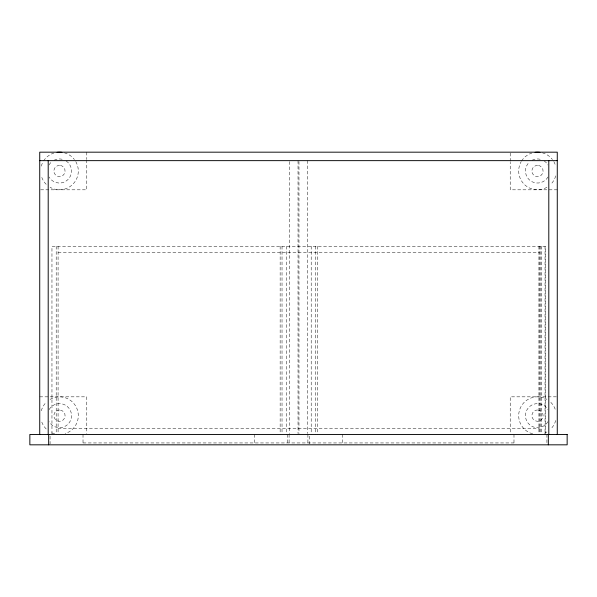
<?xml version="1.0" encoding="UTF-8"?>
<svg xmlns="http://www.w3.org/2000/svg" width="597" height="597" viewBox="0 0 597 597"><rect width="100%" height="100%" fill="white"/><g stroke="black" fill="none" stroke-linecap="round" stroke-linejoin="round"><path stroke-width="0.45" stroke-dasharray="2.98 2.24" d="M40.656 189.816L86.781 189.816L86.781 160.436M557.27 189.816L510.219 189.816L510.219 162.28M58.081 252.389L539.389 252.389M39.73 396.833L86.781 396.833L86.781 433.556M556.344 396.833L510.219 396.833L510.219 434.474M58.081 428.355L539.389 428.355M83.013 442.944L513.987 442.944M546.919 434.474L546.919 443.959M545.509 434.474L545.509 246.277L51.961 246.277L51.961 434.474M545.039 246.277L545.039 434.474M541.27 246.277L541.27 433.541M540.8 246.277L540.8 433.541M539.389 246.277L539.389 434.474M538.919 246.277L538.919 434.474M513.987 434.474L513.987 443.959M510.219 153.093L510.219 161.354M342.253 434.474L342.253 444.825M317.32 246.277L317.32 434.474M315.44 246.277L315.44 434.474M311.201 246.277L311.201 434.474M309.321 436.198L309.321 443.959M307.91 434.474L307.91 443.959M307.44 160.645L307.44 433.541M298.97 161.578L298.97 433.541M298.03 160.645L298.03 433.541M289.56 161.578L289.56 433.541M289.09 434.474L289.09 443.959M287.679 434.474L287.679 443.959M286.269 246.277L286.269 434.474M282.03 246.277L282.03 433.541M280.15 246.277L280.15 434.474M254.747 434.474L254.747 443.959M86.781 152.175L86.781 159.518M83.013 434.474L83.013 444.825M58.081 246.277L58.081 434.474M56.2 246.277L56.2 434.474M50.081 436.198L50.081 443.959M555.688 175.869A18.82 18.82 0 0 1 550.815 184.301M546.919 187.294A18.82 18.82 0 0 1 521.211 161.586M521.636 160.891A18.82 18.82 0 0 1 531.852 153.048M542.382 152.817A18.82 18.82 0 0 1 552.441 159.541M553.807 161.586A18.82 18.82 0 0 1 555.688 166.123M547.942 177.018A12.044 12.044 0 0 1 530.181 180.548A12.044 12.044 0 0 1 528.994 162.481M532.181 160.197A12.044 12.044 0 0 1 540.628 159.362M544.195 160.981A12.044 12.044 0 0 1 547.942 164.973M75.789 161.586A18.82 18.82 0 0 1 50.081 187.294M46.185 184.301A18.82 18.82 0 0 1 41.312 175.869M41.312 166.123A18.82 18.82 0 0 1 43.193 161.586M43.618 160.891A18.82 18.82 0 0 1 53.834 153.048M64.364 152.817A18.82 18.82 0 0 1 74.424 159.541M66.177 160.981A12.044 12.044 0 0 1 67.722 179.787A12.044 12.044 0 0 1 49.058 177.018M49.058 164.973A12.044 12.044 0 0 1 50.976 162.481M54.163 160.197A12.044 12.044 0 0 1 62.61 159.362M50.081 399.356A18.82 18.82 0 0 1 76.715 408.072A18.82 18.82 0 0 1 65.148 433.601M54.618 433.832A18.82 18.82 0 0 1 50.081 431.952M46.185 428.959A18.82 18.82 0 0 1 41.312 420.519M41.312 410.781A18.82 18.82 0 0 1 46.185 402.348M49.058 409.632A12.044 12.044 0 0 1 67.23 406.43A12.044 12.044 0 0 1 67.23 424.877A12.044 12.044 0 0 1 49.058 421.676M555.688 420.519A18.82 18.82 0 0 1 550.815 428.959M546.919 431.952A18.82 18.82 0 0 1 543.166 433.601M532.636 433.832A18.82 18.82 0 0 1 520.121 408.452A18.82 18.82 0 0 1 546.919 399.356M550.815 402.348A18.82 18.82 0 0 1 555.688 410.781M547.942 421.676A12.044 12.044 0 0 1 529.77 424.877A12.044 12.044 0 0 1 529.77 406.43A12.044 12.044 0 0 1 547.942 409.632M59.625 165.354L58.163 165.511A5.649 5.649 0 0 0 59.357 176.645L60.819 176.481A5.649 5.649 0 0 0 59.625 165.354M537.643 165.354L536.181 165.511A5.649 5.649 0 0 0 537.375 176.645L538.837 176.481A5.649 5.649 0 0 0 537.643 165.354M59.625 410.005L58.163 410.161A5.649 5.649 0 0 0 59.357 421.295L60.819 421.139A5.649 5.649 0 0 0 59.625 410.005M537.643 410.005L536.181 410.161A5.649 5.649 0 0 0 537.375 421.295L538.837 421.139A5.649 5.649 0 0 0 537.643 410.005"/><path stroke-width="0.9" d="M39.73 160.645L557.27 160.645M557.27 434.474L557.27 152.175L39.73 152.175L39.73 434.474M548.8 160.645L548.8 434.474M548.33 434.474L548.33 444.825M48.67 434.474L48.67 444.825M48.2 160.645L48.2 434.474M535.054 152.339A18.82 18.82 0 0 1 539.964 152.339M57.036 152.339A18.82 18.82 0 0 1 61.946 152.339M567.15 434.474L29.85 434.474L29.85 444.825L567.15 444.825L567.15 434.474"/></g></svg>
